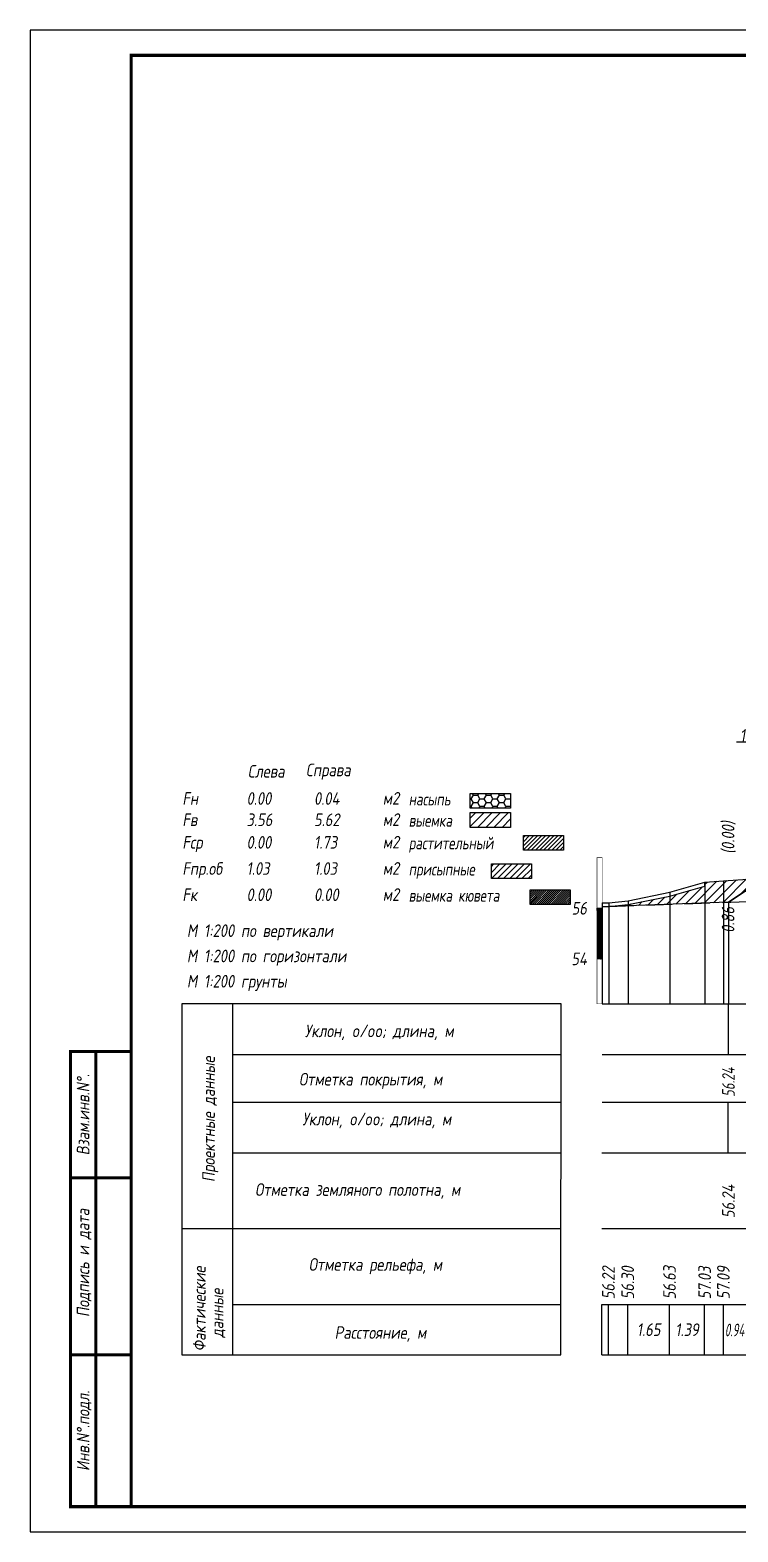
# Model space of a CAD drawing. Extents: x -717 to 1451, y -133302 to 233.
# Drawn here: x -30.1 to 110, y -75893.4 to -75596.4 of the extents above; entities that cross this region are included whole.
import ezdxf
from ezdxf.enums import TextEntityAlignment as Align

# ---------------------------------------------------------------- set-up
doc = ezdxf.new("R2010")
doc.units = 0
doc.linetypes.add('штриховая', pattern=[0.75, 0.5, -0.25])
for name, color, linetype in [('Зарамочное оформление', 7, 'Continuous'), ('Интерполированный поперечник', 2, 'Continuous'), ('Код_510', 7, 'Continuous'), ('Код_514', 1, 'Continuous'), ('Код_516', 1, 'Continuous'), ('Контур_508', 7, 'Continuous'), ('Контур_512', 7, 'Continuous'), ('Контур_513', 7, 'Continuous'), ('Красный поперечник', 1, 'Continuous'), ('Линейка абсолютных высот', 7, 'Continuous'), ('Объем выемки', 7, 'Continuous'), ('Объем кюветов', 7, 'Continuous'), ('Объем насыпи', 7, 'Continuous'), ('Объем присыпных обочин', 7, 'Continuous'), ('Объем срезки растительного слоя', 7, 'Continuous'), ('Объём_2650', 7, 'Continuous'), ('Объём_2661', 7, 'Continuous'), ('Объём_2666', 7, 'Continuous'), ('Рабочие отметки', 7, 'Continuous'), ('Рабочие отметки доп.', 7, 'Continuous'), ('Таблица', 7, 'Continuous'), ('Черный поперечник', 3, 'Continuous')]:
    doc.layers.add(name, color=color, linetype=linetype)
for name, color, linetype, true_color in [('Контур_2570', 7, 'Continuous', 0x80ff00), ('Контур_2736', 4, 'Continuous', 0x00ffff), ('Контур_703', 4, 'Continuous', 0x00ffff), ('Объём_2563', 7, 'Continuous', 0xff8000), ('Объём_2570', 7, 'Continuous', 0x80ff00), ('Объём_2600', 7, 'Continuous', 0x808000), ('Объём_2620', 2, 'Continuous', 0xffff00)]:
    doc.layers.add(name, color=color, linetype=linetype, true_color=true_color)
doc.styles.get("Standard").update_dxf_attribs({"font": 'txt', "height": 2.5})
doc.styles.add('М', font='romand.shx', dxfattribs={"width": 0.8, "oblique": 10, "height": 2.5})
doc.dimstyles.get("Standard").update_dxf_attribs({"dimtxt": 0.18, "dimasz": 0.18, "dimexe": 0.18, "dimexo": 0.0625, "dimgap": 0.09, "dimtad": 0, "dimtih": 1, "dimtoh": 1, "dimdec": 4, "dimzin": 0, "dimdsep": 46, "dimtxsty": 'Standard', "dimcen": 0.09, "dimadec": 0, "dimazin": 0, "dimtfac": 1, "dimtdec": 4, "dimtofl": 0, "dimtmove": 0, "dimatfit": 3, "dimfxl": 1, "dimtolj": 1, "dimtzin": 0, "dimarcsym": 0})

# ---------------------------------------------------------------- blocks, each defined once
blk = doc.blocks.new('условные обозначения')
at = {"layer": 'Объём_2563'}
h = blk.add_hatch(dxfattribs=at)
h.set_pattern_fill('ANSI31', color=256, scale=0.3)
h.set_pattern_definition([(45, (-34.5, -100.5), (-0.673519, 0.673519), [])])
h.paths.add_polyline_path([(18.26, 7.53), (27.08, 7.53), (27.08, 4.62), (18.26, 4.62)])
at = {"layer": 'Объём_2570'}
h = blk.add_hatch(dxfattribs=at)
h.set_pattern_fill('ANSI31', color=3, scale=0.2)
h.set_pattern_definition([(45, (-32.9034, -100.5), (-0.4490128, 0.4490128), [])])
h.paths.add_polyline_path([(25.29, 13.16), (34.12, 13.16), (34.12, 10.25), (25.29, 10.25)])
at = {"layer": 'Объём_2600'}
h = blk.add_hatch(dxfattribs=at)
h.set_pattern_fill('ANSI31', color=6, scale=0.4)
h.set_pattern_definition([(45, (-34.5, -100.5), (-0.898026, 0.898026), [])])
h.paths.add_polyline_path([(13.63, 17.67), (22.46, 17.67), (22.46, 14.76), (13.63, 14.76)])
at = {"layer": 'Объём_2620'}
h = blk.add_hatch(dxfattribs=at)
h.set_pattern_fill('ANSI31', color=2, scale=0.1)
h.set_pattern_definition([(45, (-33.755, -100.5), (-0.2245064, 0.2245064), [])])
h.paths.add_polyline_path([(26.75, 2.41), (35.57, 2.41), (35.57, -0.5), (26.75, -0.5)])
at = {"layer": 'Объём_2650'}
h = blk.add_hatch(dxfattribs=at)
h.set_pattern_fill('HONEY', color=5, scale=0.3)
h.set_pattern_definition([(0, (-34.5, -100.5), (1.42875, 0.824889), [0.9525, -1.905]), (120, (-34.5, -100.5), (-1.42875, 0.824889), [0.9525, -1.905]), (60, (-34.5, -100.5), (3e-09, 1.6497784), [-1.905, 0.9525])])
h.paths.add_polyline_path([(13.63, 21.49), (22.46, 21.49), (22.46, 18.58), (13.63, 18.58)])
at = {"layer": 'Объём_2563'}
blk.add_lwpolyline([(18.26, 7.53), (27.08, 7.53), (27.08, 4.62), (18.26, 4.62)], close=True, dxfattribs=at)
at = {"layer": 'Объём_2620', "color": 2}
blk.add_lwpolyline([(26.75, 2.41), (35.57, 2.41), (35.57, -0.5), (26.75, -0.5)], close=True, dxfattribs=at)
at = {"layer": 'Объём_2650', "color": 5}
blk.add_lwpolyline([(13.63, 21.49), (22.46, 21.49), (22.46, 18.58), (13.63, 18.58)], close=True, dxfattribs=at)
at = {"layer": 'Объём_2650', "color": 6}
blk.add_lwpolyline([(13.63, 17.67), (22.46, 17.67), (22.46, 14.76), (13.63, 14.76)], close=True, dxfattribs=at)
at = {"layer": 'Объём_2650', "color": 3}
blk.add_lwpolyline([(25.29, 13.16), (34.12, 13.16), (34.12, 10.25), (25.29, 10.25)], close=True, dxfattribs=at)
at = {"layer": 'Объем насыпи', "color": 1, "style": 'М', "oblique": 10, "width": 0.8}
for s, p in [('насыпь', (0.09, 19.09)), ('выемка', (0.09, 14.89)), ('растительный', (0.09, 10.42)), ('присыпные', (0.09, 5.24)), ('выемка кювета', (0.09, 0.06))]:
    blk.add_text(s, height=2.5, dxfattribs=at).set_placement(p)
blk = doc.blocks.new('_Oblique')
at = {"color": 0, "linetype": 'ByBlock', "lineweight": -2}
blk.add_line((-0.5, -0.5), (0.5, 0.5), dxfattribs=at)
blk = doc.blocks.new('*D3109')
at = {"color": 0, "lineweight": -2, "transparency": 16777216}
for p, q in [((118.65, -75737.24), (109.71, -75737.24)), ((118.65, -75761.87), (118.65, -75737.06)), ((125.65, -75737.24), (118.65, -75737.24)), ((125.65, -75761.59), (125.65, -75737.06))]:
    blk.add_line(p, q, dxfattribs=at)
at = {"layer": 'Defpoints', "color": 0, "transparency": 16777216}
for p in [(125.65, -75737.24), (125.65, -75761.65), (118.65, -75761.93)]:
    blk.add_point(p, dxfattribs=at)
at = {"color": 0, "lineweight": -2, "transparency": 16777216, "rotation": 180}
blk.add_blockref('_Oblique', (118.65, -75737.24), dxfattribs=at)
at = {"color": 0, "lineweight": -2, "transparency": 16777216}
blk.add_blockref('_Oblique', (125.65, -75737.24), dxfattribs=at)
at = {"color": 0, "transparency": 16777216, "insert": (112.71, -75735.9), "char_height": 2.5, "width": 0.69, "attachment_point": 5, "style": 'М'}
blk.add_mtext('\\A1;1.40', dxfattribs=at)

msp = doc.modelspace()

# ---------------------------------------------------------------- hatches: boundary and pattern name
at = {"layer": 'Линейка абсолютных высот'}
h = msp.add_hatch(dxfattribs=at)
h.set_pattern_fill('ANSI37', scale=0.3, style=0)
h.set_pattern_definition([(45.00000125, (3.116398, -2496.401316), (-0.026516505928, 0.026516504769), []), (135.00000034, (3.116398, -2496.401316), (-0.02651650519, -0.026516505506), [])])
h.paths.add_polyline_path([(83.116, -75780.092), (83.116, -75770.092), (82.116, -75770.092), (82.116, -75780.092)])
at = {"layer": 'Объём_2600'}
h = msp.add_hatch(dxfattribs=at)
h.set_pattern_fill('ANSI31', color=6, scale=0.4)
h.paths.add_polyline_path([(111.298, -75766.773), (108.116, -75768.894), (84.422, -75769.737), (88.244, -75769.337), (96.51, -75767.68), (103.455, -75765.705), (103.455, -75764.955), (107.163, -75764.635), (111.875, -75764.329), (114.605, -75764.434), (125.654, -75764.027), (125.654, -75766.342)])

# ---------------------------------------------------------------- linework, layer by layer
at = {"layer": 'Интерполированный поперечник', "linetype": 'штриховая', "ltscale": 10, "flags": 128}
msp.add_lwpolyline([(84.422, -75769.737), (216.516, -75765.037)], dxfattribs=at)
at = {"layer": 'Код_510'}
for p, q in [((83.062, -75858.421), (83.062, -75848.421)), ((84.367, -75858.421), (84.367, -75848.421)), ((88.19, -75858.421), (88.19, -75848.421)), ((96.456, -75858.421), (96.456, -75848.421)), ((103.401, -75858.421), (103.401, -75848.421)), ((107.109, -75858.421), (107.109, -75848.421))]:
    msp.add_line(p, q, dxfattribs=at)
at = {"layer": 'Код_514'}
msp.add_line((108.116, -75799), (108.116, -75789), dxfattribs=at)
at = {"layer": 'Код_516'}
msp.add_line((108.062, -75818.421), (108.062, -75808.421), dxfattribs=at)
at = {"layer": 'Контур_2570', "flags": 128}
msp.add_lwpolyline([(83.116, -75769.75), (84.422, -75769.737), (88.244, -75769.337), (88.244, -75769.337), (96.51, -75767.68), (103.455, -75765.705), (103.455, -75764.955), (107.163, -75764.635), (111.875, -75764.329)], dxfattribs=at)
at = {"layer": 'Контур_2736', "flags": 128}
msp.add_lwpolyline([(118.654, -75761.869), (108.116, -75768.894)], dxfattribs=at)
at = {"layer": 'Контур_508', "flags": 128}
msp.add_lwpolyline([(108.116, -75768.894), (111.298, -75766.773), (125.654, -75766.342), (125.654, -75764.027), (127.875, -75763.945), (133.348, -75763.685), (135.158, -75763.648), (135.158, -75763.598), (136.969, -75763.562), (136.969, -75763.512), (187.572, -75762.5), (187.572, -75762.55), (189.047, -75762.521), (189.047, -75762.571), (190.711, -75762.537), (196.043, -75762.591), (197.218, -75762.603), (197.218, -75764.266), (260.475, -75766.164), (260.475, -75764.053), (263.706, -75761.899)], dxfattribs=at)
at = {"layer": 'Контур_512', "flags": 128}
msp.add_lwpolyline([(108.116, -75768.894), (111.298, -75766.773), (125.654, -75766.342)], dxfattribs=at)
at = {"layer": 'Контур_513', "flags": 128}
msp.add_lwpolyline([(108.116, -75768.894), (111.298, -75766.773), (125.654, -75766.342), (125.654, -75764.027), (127.875, -75763.945), (133.348, -75763.685), (135.158, -75763.648), (135.158, -75763.598), (136.969, -75763.562), (136.969, -75763.512), (187.572, -75762.5), (187.572, -75762.55), (189.047, -75762.521), (189.047, -75762.571), (190.711, -75762.537), (196.043, -75762.591), (197.218, -75762.603), (197.218, -75764.266), (260.475, -75766.164), (260.475, -75764.053), (263.706, -75761.899)], dxfattribs=at)
at = {"layer": 'Контур_703', "flags": 128}
msp.add_lwpolyline([(118.654, -75761.869), (108.116, -75768.894)], dxfattribs=at)
at = {"layer": 'Красный поперечник'}
for q in [(118.654, -75761.869), (108.116, -75789)]:
    msp.add_line((108.116, -75768.894), q, dxfattribs=at)
at = {"layer": 'Линейка абсолютных высот', "color": 7, "const_width": 0.1, "flags": 128}
for points in [[(83.116, -75770.092), (83.116, -75760.092), (82.116, -75760.092), (82.116, -75770.092), (83.116, -75770.092)], [(83.116, -75780.092), (83.116, -75770.092), (82.116, -75770.092), (82.116, -75780.092), (83.116, -75780.092)], [(83.116, -75789), (83.116, -75780.092), (82.116, -75780.092), (82.116, -75789), (83.116, -75789)]]:
    msp.add_lwpolyline(points, dxfattribs=at)
at = {"layer": 'Объём_2650', "color": 6, "flags": 128}
msp.add_lwpolyline([(111.298, -75766.773), (108.116, -75768.894), (84.422, -75769.737), (88.244, -75769.337), (96.51, -75767.68), (103.455, -75765.705), (103.455, -75764.955), (107.163, -75764.635), (111.875, -75764.329), (114.605, -75764.434), (125.654, -75764.027), (125.654, -75766.342), (111.298, -75766.773), (111.298, -75766.773)], dxfattribs=at)
msp.add_lwpolyline([(111.298, -75766.773), (108.116, -75768.894), (84.422, -75769.737), (88.244, -75769.337), (96.51, -75767.68), (103.455, -75765.705), (103.455, -75764.955), (107.163, -75764.635), (111.875, -75764.329), (114.605, -75764.434), (125.654, -75764.027), (125.654, -75766.342), (111.298, -75766.773), (111.298, -75766.773)], dxfattribs=at)
at = {"layer": 'Объём_2661', "flags": 128}
msp.add_lwpolyline([(118.654, -75761.869), (108.116, -75768.894)], dxfattribs=at)
msp.add_lwpolyline([(118.654, -75761.869), (108.116, -75768.894)], dxfattribs=at)
at = {"layer": 'Объём_2666', "flags": 128}
msp.add_lwpolyline([(118.654, -75761.869), (108.116, -75768.894)], dxfattribs=at)
msp.add_lwpolyline([(118.654, -75761.869), (108.116, -75768.894)], dxfattribs=at)
at = {"layer": 'Таблица'}
for p, q in [((83.116, -75789), (288.706, -75789)), ((83.116, -75799), (288.706, -75799)), ((83.116, -75808.421), (288.706, -75808.421)), ((83.062, -75818.421), (288.652, -75818.421)), ((83.062, -75833.421), (288.652, -75833.421)), ((83.062, -75848.421), (288.652, -75848.421)), ((83.062, -75858.421), (288.652, -75858.421))]:
    msp.add_line(p, q, dxfattribs=at)
at = {"layer": 'Таблица', "linetype": 'Continuous', "flags": 128}
for points in [[(0, -75789), (-0.054, -75858.421)], [(75, -75789), (0, -75789)], [(10, -75789), (10, -75858.421)], [(74.946, -75858.421), (75, -75789)], [(10, -75799), (75, -75799)], [(10, -75808.421), (75, -75808.421)], [(9.946, -75818.421), (74.946, -75818.421)], [(-0.054, -75833.421), (74.946, -75833.421)], [(9.946, -75848.421), (74.946, -75848.421)], [(-0.054, -75858.421), (74.946, -75858.421)]]:
    msp.add_lwpolyline(points, dxfattribs=at)
at = {"layer": 'Черный поперечник', "color": 7}
for p, q in [((107.163, -75764.635), (107.163, -75789)), ((96.51, -75766.93), (96.51, -75789)), ((103.455, -75764.955), (103.455, -75789)), ((83.116, -75769), (83.116, -75789)), ((84.422, -75768.987), (84.422, -75789)), ((88.244, -75768.587), (88.244, -75789))]:
    msp.add_line(p, q, dxfattribs=at)
at = {"layer": 'Черный поперечник', "flags": 128}
msp.add_lwpolyline([(83.116, -75769), (84.422, -75768.987), (88.244, -75768.587), (96.51, -75766.93), (103.455, -75764.955), (107.163, -75764.635), (111.875, -75764.329)], dxfattribs=at)

# ---------------------------------------------------------------- block references
at = {"layer": 'Объём_2570', "xscale": 0.9}
msp.add_blockref('условные обозначения', (44.779, -75768.853), dxfattribs=at)

# ---------------------------------------------------------------- texts
at = {"style": 'М', "oblique": 10, "width": 0.8}
msp.add_text('М 1:200 грунты', height=2.5, dxfattribs=at).set_placement((0.973, -75785.769))
at = {"layer": 'Код_510', "style": 'М', "oblique": 10, "width": 0.8}
for s, p in [('56.22', (84.367, -75847.421)), ('56.30', (88.19, -75847.421)), ('56.63', (96.456, -75847.421)), ('57.03', (103.401, -75847.421)), ('57.09', (107.109, -75847.421))]:
    msp.add_text(s, height=2.5, rotation=90, dxfattribs=at).set_placement(p, align=Align.MIDDLE_LEFT)
at = {"layer": 'Код_510', "style": 'М', "oblique": 10}
for s, width, p in [('1.65', 0.8, (92.323, -75853.421)), ('1.39', 0.8, (99.928, -75853.421)), ('0.94', 0.6, (109.325, -75853.484))]:
    msp.add_text(s, height=2.5, dxfattribs=dict(at, width=width)).set_placement(p, align=Align.MIDDLE_CENTER)
at = {"layer": 'Код_514', "style": 'М', "oblique": 10, "width": 0.7}
msp.add_text('56.24', height=2.5, rotation=90, dxfattribs=at).set_placement((108.116, -75807.382), align=Align.MIDDLE_LEFT)
at = {"layer": 'Код_516', "style": 'М', "oblique": 10, "width": 0.8}
msp.add_text('56.24', height=2.5, rotation=90, dxfattribs=at).set_placement((108.116, -75831.371), align=Align.MIDDLE_LEFT)
at = {"layer": 'Линейка абсолютных высот', "style": 'М', "oblique": 10, "width": 0.8}
for s, p in [('56', (80.116, -75770.092)), ('54', (80.116, -75780.092))]:
    msp.add_text(s, height=2.5, dxfattribs=at).set_placement(p, align=Align.MIDDLE_RIGHT)
at = {"layer": 'Объем выемки', "style": 'М', "oblique": 10, "width": 0.8}
for s, p in [('Fв', (0.085, -75753.835)), ('3.56', (12.785, -75753.835)), ('5.62', (26.126, -75753.835)), ('м2', (39.731, -75753.802))]:
    msp.add_text(s, height=2.5, dxfattribs=at).set_placement(p)
at = {"layer": 'Объем кюветов', "style": 'М', "oblique": 10, "width": 0.8}
for s, p in [('Fк', (0.085, -75768.66)), ('0.00', (12.785, -75768.66)), ('0.00', (26.126, -75768.66)), ('м2', (39.731, -75768.627))]:
    msp.add_text(s, height=2.5, dxfattribs=at).set_placement(p)
at = {"layer": 'Объем насыпи', "style": 'М', "oblique": 10, "width": 0.8}
for s, p in [('Слева', (13.029, -75744.249)), ('Справа', (24.522, -75743.982)), ('Fн', (0.085, -75749.63)), ('0.00', (12.785, -75749.63)), ('0.04', (26.126, -75749.63)), ('м2', (39.731, -75749.597))]:
    msp.add_text(s, height=2.5, dxfattribs=at).set_placement(p)
at = {"layer": 'Объем присыпных обочин', "style": 'М', "oblique": 10, "width": 0.8}
for s, p in [('Fпр.об', (0.085, -75763.481)), ('1.03', (12.785, -75763.481)), ('1.03', (26.126, -75763.481)), ('м2', (39.731, -75763.448))]:
    msp.add_text(s, height=2.5, dxfattribs=at).set_placement(p)
at = {"layer": 'Объем срезки растительного слоя', "style": 'М', "oblique": 10, "width": 0.8}
for s, p in [('м2', (39.731, -75758.269)), ('Fср', (0.085, -75758.303)), ('0.00', (12.785, -75758.303)), ('1.73', (26.126, -75758.303))]:
    msp.add_text(s, height=2.5, dxfattribs=at).set_placement(p)
at = {"layer": 'Рабочие отметки', "color": 1, "style": 'М', "oblique": 10, "width": 0.8}
msp.add_text('0.86', height=2.5, rotation=90, dxfattribs=at).set_placement((108.038, -75769.825), align=Align.MIDDLE_RIGHT)
at = {"layer": 'Рабочие отметки доп.', "color": 1, "style": 'М', "oblique": 10, "width": 0.8}
msp.add_text('(0.00)', height=2.5, rotation=90, dxfattribs=at).set_placement((108.038, -75759.325), align=Align.MIDDLE_LEFT)
at = {"layer": 'Таблица', "style": 'М', "oblique": 10, "width": 0.8}
for s, p in [('М 1:200 по вертикали', (0.973, -75775.769)), ('М 1:200 по горизонтали', (0.973, -75780.769)), ('Уклон, o/oo; длина, м', (24.315, -75795.584)), ('Отметка покрытия, м', (23.148, -75805.139)), ('Уклон, o/oo; длина, м', (23.824, -75813.017)), ('Отметка земляного полотна, м', (14.462, -75826.965)), ('Отметка рельефа, м', (25.077, -75841.777)), ('Расстояние, м', (30.202, -75855.23))]:
    msp.add_text(s, height=2.5, dxfattribs=at).set_placement(p)
for s, p in [('Проектные данные ', (6.519, -75824.241)), ('Фактические ', (4.698, -75857.695)), ('данные', (8.204, -75854.99))]:
    msp.add_text(s, height=2.5, rotation=90, dxfattribs=at).set_placement(p)

# ---------------------------------------------------------------- dimensions: what is measured, and where the dimension line sits
at = {"color": 5}
dim = msp.add_linear_dim(base=(125.654, -75737.243), p1=(118.654, -75761.931), p2=(125.654, -75761.651), angle=180, dimstyle='Standard', override={"dimtxt": 2.5, "dimasz": 1, "dimtad": 1, "dimdec": 2, "dimlfac": 0.2, "dimtxsty": 'М', "dimblk1": 'Oblique', "dimblk2": 'Oblique', "dimsah": 1}, dxfattribs=at)
dim.commit()
dim.dimension.update_dxf_attribs({"geometry": '*D3109', "text_midpoint": (112.713, -75737.243), "dimtype": 160})

# ---------------------------------------------------------------- wipeouts: each hides what was drawn before it
msp.add_wipeout([(-10.054, -75798.421), (-22.054, -75798.421), (-22.054, -75888.421), (-10.054, -75888.421)]).dxf.layer = 'Зарамочное оформление'

# ---------------------------------------------------------------- next in the draw order: linework, layer by layer
at = {"flags": 128}
msp.add_lwpolyline([(-30.054, -75893.421), (389.946, -75893.421), (389.946, -75596.421), (-30.054, -75596.421)], close=True, dxfattribs=at)
at = {"const_width": 0.6, "flags": 128}
msp.add_lwpolyline([(-10.054, -75888.421), (384.946, -75888.421), (384.946, -75601.421), (-10.054, -75601.421)], close=True, dxfattribs=at)
at = {"layer": 'Зарамочное оформление', "linetype": 'Continuous', "lineweight": -3, "const_width": 0.6, "flags": 128}
for points in [[(-10.054, -75888.421), (-22.054, -75888.421), (-22.054, -75798.421), (-10.054, -75798.421)], [(-17.054, -75888.421), (-17.054, -75798.421)], [(-22.054, -75823.421), (-10.054, -75823.421)], [(-22.054, -75858.421), (-10.054, -75858.421)]]:
    msp.add_lwpolyline(points, dxfattribs=at)

# ---------------------------------------------------------------- next in the draw order: texts
at = {"layer": 'Зарамочное оформление', "lineweight": 15, "style": 'М', "oblique": 10, "width": 0.8}
for s, p in [('Взам.инв.N%%d.', (-19.554, -75810.921)), ('Подпись и дата', (-19.572, -75840.227)), ('Инв.N%%d.подл.', (-19.554, -75873.421))]:
    msp.add_text(s, height=2.5, rotation=90, dxfattribs=at).set_placement(p, align=Align.MIDDLE_CENTER)

doc.saveas('drawing.dxf')
